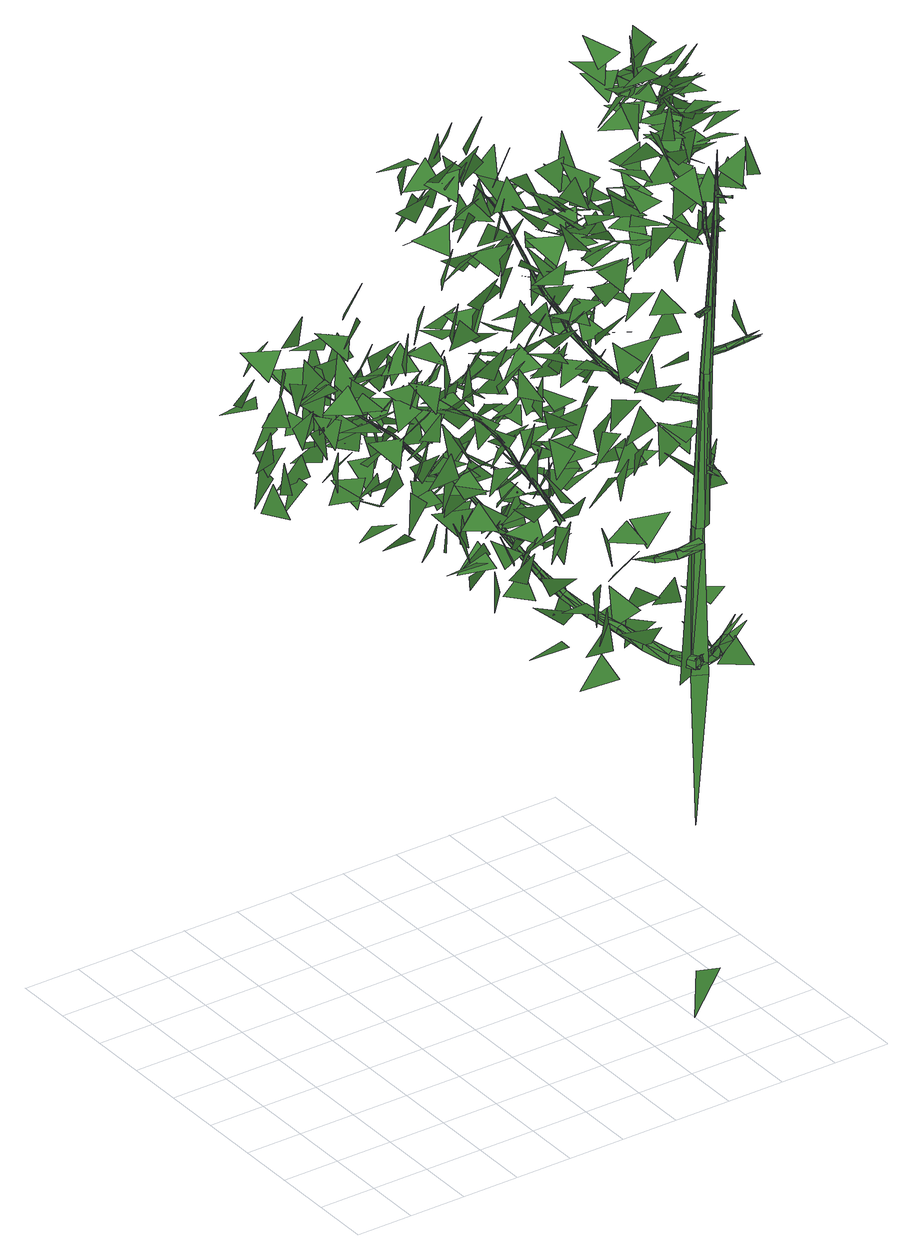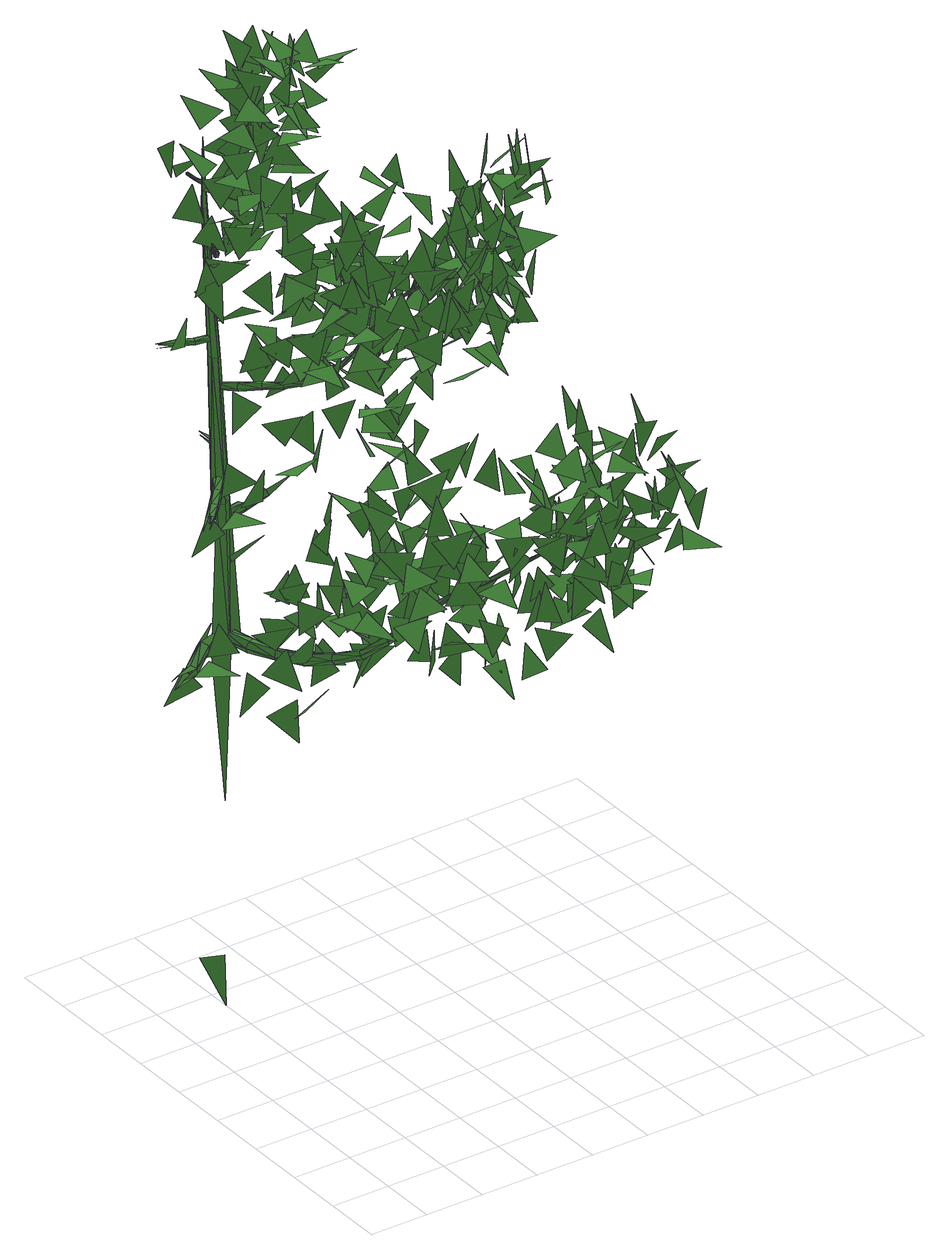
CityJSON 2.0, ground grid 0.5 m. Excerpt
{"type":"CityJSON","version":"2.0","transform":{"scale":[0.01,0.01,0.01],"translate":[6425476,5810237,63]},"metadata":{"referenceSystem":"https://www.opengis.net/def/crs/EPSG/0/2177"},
"CityObjects":{
"tree1":{"type":"SolitaryVegetationObject","attributes":{"crownarea":"217","modell_vol":"LIS","treeheight":"8.7"},"geometry":[{"type":"MultiSurface","lod":"2","boundaries":[[[0,1,2]],[[3,4,5]],[[6,7,8]],[[9,10,11]],[[12,13,14]],[[15,16,17]],[[18,19,20]],[[21,22,23]],[[24,25,26]],[[27,28,29]],[[30,31,32]],[[33,34,35]],[[36,37,38]],[[39,40,41]],[[42,43,44]],[[45,46,47]],[[48,34,33]],[[49,50,51]],[[52,48,33]],[[48,53,34]],[[54,52,33]],[[55,56,57]],[[33,34,53]],[[53,54,33]],[[58,59,60]],[[61,62,63]],[[64,65,66]],[[67,68,69]],[[70,71,72]],[[73,74,75]],[[76,52,54]],[[77,78,79]],[[80,81,82]],[[54,53,76]],[[83,84,85]],[[86,87,88]],[[53,89,76]],[[90,91,92]],[[76,93,94]],[[95,89,96]],[[93,97,94]],[[98,93,76]],[[97,99,96]],[[76,89,98]],[[99,95,96]],[[100,101,102]],[[103,104,105]],[[89,95,98]],[[106,107,108]],[[109,110,111]],[[112,113,114]],[[115,116,117]],[[118,93,98]],[[119,120,121]],[[122,123,124]],[[125,126,127]],[[128,98,95]],[[97,93,129]],[[130,131,132]],[[133,134,135]],[[99,97,136]],[[118,129,93]],[[137,138,139]],[[95,99,140]],[[141,142,143]],[[128,118,98]],[[136,97,129]],[[144,145,146]],[[140,99,136]],[[147,148,149]],[[150,151,152]],[[153,154,155]],[[95,140,128]],[[156,157,158]],[[136,159,140]],[[160,129,118]],[[161,162,163]],[[160,118,128]],[[140,164,128]],[[136,129,159]],[[160,165,129]],[[166,167,168]],[[159,164,140]],[[169,170,171]],[[172,160,128]],[[164,172,128]],[[173,174,175]],[[129,165,159]],[[176,177,178]],[[179,180,181,182]],[[159,183,164]],[[184,165,160]],[[159,165,183]],[[184,160,172]],[[172,164,185,180]],[[184,186,165]],[[187,188,189]],[[183,185,164]],[[190,191,192]],[[165,186,183]],[[193,184,172]],[[194,195,196]],[[193,172,180,185]],[[197,198,199]],[[200,201,202]],[[203,204,205]],[[206,186,184]],[[207,208,209]],[[210,184,193]],[[211,212,213]],[[214,206,184]],[[210,214,184]],[[215,216,217]],[[218,219,220]],[[221,222,223]],[[224,225,226]],[[227,228,229]],[[230,231,232]],[[233,234,235]],[[236,237,238]],[[239,240,241]],[[242,243,244]],[[245,246,247]],[[248,249,250]],[[251,252,253]],[[254,255,256]],[[257,258,259]],[[260,261,262]],[[263,264,265]],[[266,267,268]],[[269,270,271]],[[272,273,274]],[[275,276,277]],[[278,279,280]],[[281,282,283]],[[284,285,286]],[[287,288,289]],[[290,291,292]],[[293,294,295]],[[296,297,298]],[[299,300,301]],[[302,303,304]],[[305,306,307]],[[308,309,310]],[[311,312,313]],[[314,315,316]],[[317,318,319]],[[320,321,322]],[[323,324,325]],[[326,327,328]],[[329,330,331]],[[332,333,334]],[[335,336,337]],[[338,339,340]],[[341,342,343]],[[344,345,346]],[[347,348,349]],[[350,351,352]],[[353,354,355]],[[356,357,358]],[[359,360,361]],[[362,363,364]],[[365,366,367]],[[368,369,370]],[[371,372,373]],[[374,375,376]],[[377,378,379]],[[380,381,382]],[[383,384,385]],[[386,387,388]],[[389,390,391]],[[392,393,394]],[[395,396,397]],[[398,399,400]],[[396,397,401]],[[402,403,404]],[[405,406,407]],[[408,409,410]],[[411,412,413]],[[414,415,416]],[[417,418,419]],[[420,421,422]],[[423,424,425]],[[426,427,428]],[[429,430,431]],[[432,433,434]],[[435,436,437]],[[438,439,440,441]],[[442,443,444]],[[445,396,395]],[[446,447,448]],[[449,450,451]],[[452,453,454]],[[455,456,457]],[[458,459,460]],[[461,462,463]],[[464,465,466]],[[445,467,396]],[[468,469,470]],[[471,472,473]],[[395,396,474]],[[475,476,396]],[[477,478,479]],[[480,440,481,482]],[[483,484,485]],[[486,487,488]],[[489,490,491]],[[492,493,494]],[[495,496,497]],[[445,395,474]],[[396,467,475]],[[396,476,474]],[[498,499,500]],[[501,502,503]],[[504,505,506]],[[507,508,509]],[[510,511,512]],[[513,514,515]],[[516,517,518]],[[519,520,521]],[[522,523,524]],[[525,467,445]],[[474,526,445]],[[527,528,529]],[[530,531,532]],[[533,534,535]],[[526,474,476]],[[536,537,538]],[[475,539,476]],[[540,541,542]],[[543,544,545]],[[546,525,445]],[[526,546,445]],[[475,467,547]],[[548,549,550]],[[547,539,475]],[[539,526,476]],[[551,552,553]],[[554,555,556]],[[557,558,559]],[[560,561,562]],[[563,564,565]],[[467,525,547]],[[566,567,568]],[[569,570,571]],[[572,573,574]],[[575,576,577]],[[578,579,580]],[[581,582,583]],[[584,525,546]],[[585,586,587]],[[588,589,590]],[[591,592,593]],[[594,547,525]],[[595,584,546]],[[546,526,595]],[[596,526,539]],[[547,596,539]],[[584,594,525]],[[597,598,599]],[[600,601,602]],[[596,603,526]],[[594,596,547]],[[604,605,606]],[[607,608,609]],[[595,526,603]],[[610,611,612]],[[613,614,615]],[[616,617,618]],[[619,620,621]],[[622,623,624]],[[625,626,627]],[[628,629,630]],[[631,632,633]],[[634,584,595]],[[635,636,637]],[[638,639,640]],[[641,642,643]],[[644,645,646]],[[647,648,649]],[[650,651,652]],[[653,654,655]],[[656,657,658]],[[659,660,661]],[[662,653,655]],[[634,663,584]],[[595,603,634]],[[664,665,666]],[[667,603,596]],[[668,669,670]],[[671,672,673]],[[594,584,674]],[[667,675,603]],[[676,677,678]],[[596,594,674]],[[584,663,674]],[[679,680,681]],[[634,603,675]],[[682,683,684]],[[667,596,674]],[[685,686,687]],[[688,689,690]],[[691,692,693]],[[694,695,696]],[[697,698,699]],[[700,701,702]],[[703,663,634]],[[704,705,706]],[[707,708,709]],[[710,711,712]],[[713,714,715]],[[716,717,718]],[[719,720,721]],[[722,703,634]],[[723,724,725]],[[726,727,728]],[[729,675,667]],[[730,731,732]],[[733,734,735]],[[736,737,738]],[[739,740,741]],[[742,743,744]],[[745,746,747]],[[748,749,750]],[[674,751,667]],[[752,753,754]],[[755,756,757]],[[634,675,729]],[[758,759,760]],[[674,663,761]],[[762,763,764]],[[765,766,767]],[[768,769,770]],[[771,772,773]],[[722,634,729]],[[751,729,667]],[[761,751,674]],[[774,775,776]],[[663,703,761]],[[777,778,779]],[[780,781,782]],[[783,784,785]],[[783,786,784]],[[787,703,722]],[[783,785,788]],[[789,783,790]],[[791,792,793]],[[790,783,788]],[[786,794,784]],[[786,783,795]],[[794,796,784]],[[783,789,795]],[[797,790,788]],[[798,789,790]],[[799,787,722]],[[795,800,786]],[[786,800,794]],[[794,797,796]],[[797,788,801]],[[802,803,804]],[[785,784,805]],[[796,797,801]],[[722,729,799]],[[806,798,790]],[[806,790,797]],[[807,784,796]],[[808,809,810]],[[794,806,797]],[[788,811,801]],[[788,785,811]],[[761,703,787]],[[800,806,794]],[[784,807,805]],[[812,813,814]],[[815,816,817]],[[818,795,789]],[[785,805,811]],[[819,789,798]],[[820,807,796]],[[821,822,823]],[[824,654,653]],[[825,826,827]],[[811,820,801]],[[828,829,830]],[[796,801,820]],[[831,832,833]],[[834,653,662]],[[819,818,789]],[[835,836,837]],[[838,729,751]],[[795,818,800]],[[839,819,798]],[[840,811,805]],[[841,805,807]],[[842,843,844]],[[839,798,806]],[[799,729,838]],[[845,846,847]],[[761,848,751]],[[841,840,805]],[[849,850,851]],[[800,852,806]],[[811,853,820]],[[761,787,854]],[[854,848,761]],[[807,820,841]],[[855,856,857]],[[840,853,811]],[[818,858,800]],[[848,838,751]],[[859,860,861]],[[852,839,806]],[[787,799,862]],[[863,864,865]],[[858,852,800]],[[838,866,799]],[[820,853,841]],[[867,818,819]],[[866,868,799]],[[869,870,871]],[[872,873,874]],[[875,840,841]],[[854,787,862]],[[876,877,878]],[[799,868,862]],[[879,819,839]],[[880,875,840]],[[879,867,819]],[[881,882,883]],[[884,841,853]],[[840,875,885,853]],[[886,887,888]],[[889,890,891]],[[841,884,880,875]],[[892,893,894]],[[867,895,818]],[[884,885,896]],[[880,884,896]],[[897,898,899]],[[884,853,885]],[[875,880,885]],[[880,896,885]],[[900,901,902]],[[903,904,905]],[[906,907,908]],[[895,909,818]],[[910,824,653]],[[662,911,834]],[[818,909,858]],[[912,879,839]],[[913,854,862]],[[912,839,852]],[[914,915,916]],[[838,848,866]],[[858,909,852]],[[917,862,868]],[[918,919,920]],[[848,854,913]],[[921,895,867]],[[909,912,852]],[[922,923,924]],[[917,925,862]],[[848,926,866]],[[927,867,879]],[[926,848,913]],[[927,921,867]],[[913,862,925]],[[921,928,895]],[[929,930,931]],[[932,933,934]],[[909,895,928]],[[927,879,912]],[[935,936,937]],[[909,938,912]],[[939,940,941]],[[868,866,942]],[[943,944,945]],[[946,947,948]],[[917,868,942]],[[913,949,926]],[[917,950,925]],[[949,913,925]],[[951,952,953]],[[910,653,834]],[[954,866,926]],[[955,927,912]],[[938,909,928]],[[954,942,866]],[[956,957,958]],[[959,960,961]],[[938,955,912]],[[962,963,964]],[[965,928,921]],[[950,966,925]],[[967,968,969]],[[970,971,972]],[[949,954,926]],[[973,974,975]],[[976,977,978]],[[965,979,928]],[[966,980,925]],[[981,938,928]],[[979,981,928]],[[982,983,984]],[[921,927,985]],[[986,987,988]],[[949,925,980]],[[965,921,985]],[[989,979,965]],[[938,981,955]],[[990,927,955]],[[990,985,927]],[[991,992,993]],[[950,917,994]],[[995,996,997]],[[917,942,994]],[[998,999,1000]],[[989,1001,979]],[[981,990,955]],[[949,1002,954]],[[1003,1004,1005]],[[1006,1007,1008]],[[1009,1010,1011]],[[1012,942,954]],[[1013,1014,1015]],[[1016,980,966]],[[966,950,994]],[[1012,994,942]],[[965,985,1017]],[[1018,1019,1020]],[[1021,1022,1023]],[[989,965,1017]],[[949,980,1002]],[[1016,1024,980]],[[1025,1026,1027]],[[981,979,1028]],[[1029,1030,1031]],[[1032,1017,985]],[[1033,1034,1035]],[[1036,1037,1038]],[[1002,1012,954]],[[979,1001,1028]],[[981,1028,990]],[[1032,985,990]],[[1039,1040,1041]],[[1042,1001,989]],[[1043,1044,1045]],[[1002,980,1024]],[[1046,1047,1048]],[[1049,1050,1051]],[[1028,1032,990]],[[1052,1053,1054]],[[1042,1055,1001]],[[1056,1057,824]],[[1058,1024,1016]],[[1016,966,1059]],[[966,994,1059]],[[1060,1061,1062]],[[1063,1064,834]],[[1065,1066,1067]],[[989,1017,1068]],[[1069,1070,1071]],[[1058,1072,1024]],[[1002,1024,1073]],[[1074,1075,1076]],[[1077,1078,1079]],[[1080,1081,1082]],[[1083,1084,1085]],[[1002,1073,1012]],[[1042,989,1068]],[[1086,1059,994]],[[1028,1001,1087]],[[1028,1087,1032]],[[1088,1089,1090]],[[1086,994,1012]],[[1091,1092,1093]],[[1001,1055,1087]],[[1094,1095,1096]],[[1017,1032,1097]],[[1098,1099,1100]],[[1101,1055,1042]],[[1102,1103,1104]],[[1073,1086,1012]],[[1105,1106,1107]],[[1087,1097,1032]],[[1107,1106,1072]],[[1107,1072,1058]],[[1108,1109,1110]],[[1111,1112,1113]],[[1068,1017,1097]],[[1114,1115,1116]],[[1105,1117,1106]],[[1118,1119,1120]],[[1117,1105,1121]],[[1122,1123,1124]],[[1125,1126,1127]],[[1016,1059,1128]],[[1129,1130,1131]],[[1058,1016,1128]],[[1073,1024,1132]],[[1024,1072,1132]],[[1133,1117,1121]],[[1132,1072,1106]],[[1101,1134,1055]],[[1135,1056,824]],[[1042,1068,1101]],[[1136,1137,1138]],[[1139,1106,1117]],[[1140,1121,1105]],[[824,910,1135]],[[1087,1055,1134]],[[1141,1142,1143]],[[1064,1144,834]],[[1107,1058,1145]],[[1146,1147,1148]],[[1128,1059,1086]],[[910,834,1149]],[[1073,1132,1086]],[[1105,1107,1150]],[[1133,1151,1117]],[[1152,1153,1154]],[[1150,1140,1105]],[[1058,1128,1145]],[[1087,1155,1097]],[[1107,1145,1150]],[[1156,1157,1158]],[[1151,1159,1117]],[[1132,1106,1139]],[[1160,1161,1162]],[[1101,1068,1163]],[[1164,1128,1086]],[[1132,1164,1086]],[[1165,1155,1087]],[[1139,1117,1159]],[[1087,1134,1165]],[[1068,1097,1155]],[[1166,1167,1168]],[[1169,1145,1128]],[[1163,1068,1155]],[[1170,1150,1145]],[[1101,1171,1134]],[[1132,1139,1164]],[[1172,1173,1174]],[[1175,1176,1177]],[[1178,1179,1180]],[[1169,1128,1164]],[[1139,1159,1169]],[[1064,1063,1056]],[[1181,1182,1183]],[[1184,1185,1186]],[[1139,1169,1164]],[[1150,1170,1140]],[[1187,1188,1189]],[[1170,1145,1169]],[[910,1149,1135]],[[1190,1191,1192]],[[834,1144,1149]],[[1193,1194,1195]],[[1160,1196,1197]],[[1159,1170,1169]],[[1170,1159,1151]],[[1198,1199,1200]],[[1171,1201,1134]],[[1202,1203,1204]],[[1170,1205,1140]],[[1206,1207,1208]],[[1209,1182,1210]],[[1211,1212,1213]],[[1205,1170,1151]],[[1214,1215,1216]],[[1217,1209,1210]],[[1218,1163,1155]],[[1219,1155,1165]],[[1220,1181,1183]],[[1221,1222,1217]],[[1223,1224,1225]],[[1101,1163,1218]],[[1183,1226,1222]],[[1227,1228,1229]],[[1165,1134,1219]],[[1230,1162,1231]],[[1232,1233,1234]],[[1160,1162,1235]],[[1171,1101,1218]],[[1210,1182,1181]],[[1236,1237,1238]],[[1134,1201,1219]],[[1239,1218,1155]],[[1240,1231,1241]],[[1217,1210,1221]],[[1242,1243,1244]],[[1220,1183,1222]],[[1245,1246,1247]],[[1240,1230,1231]],[[1248,1249,1250]],[[1251,1252,1253]],[[1239,1155,1219]],[[1254,1235,1162]],[[1255,1256,1257]],[[1257,1258,1255]],[[1259,1260,1261]],[[1262,1263,1264]],[[1265,1266,1267]],[[1160,1235,1268]],[[1269,1270,1271]],[[1196,1160,1268]],[[1272,1273,1258]],[[1218,1274,1171]],[[1230,1254,1162]],[[1201,1171,1275]],[[1276,1219,1201]],[[1277,1240,1241]],[[1278,1279,1280]],[[1281,1282,1283]],[[1284,1285,1286]],[[1274,1275,1171]],[[1287,1288,1289]],[[1290,1276,1201]],[[1291,1292,1293]],[[1294,1295,1296]],[[1297,1298,1299]],[[1300,1301,1302]],[[1290,1201,1275]],[[1277,1241,1303]],[[1304,1221,1210]],[[1239,1305,1218]],[[1222,1306,1220]],[[1307,1308,1302]],[[1309,1310,1300]],[[1305,1274,1218]],[[1311,1268,1235]],[[1312,1313,1314]],[[1239,1219,1276]],[[1315,1316,1317]],[[1318,1319,1320]],[[1321,1322,1323]],[[1324,1325,1326]],[[1327,1328,1308]],[[1181,1220,1329]],[[1210,1181,1330]],[[1254,1311,1235]],[[1310,1309,1328]],[[1268,1311,1303]],[[1330,1304,1210]],[[1258,1273,1255]],[[1331,1277,1303]],[[1301,1332,1302]],[[1306,1333,1220]],[[1334,1335,1336]],[[1222,1221,1304]],[[1337,1338,1339]],[[1332,1307,1302]],[[1305,1239,1276]],[[1340,1341,1342]],[[1343,1344,1345]],[[1310,1301,1300]],[[1346,1347,1256]],[[1348,1230,1240]],[[1349,1350,1351]],[[1311,1331,1303]],[[1352,1353,1354]],[[1355,1356,1357]],[[1358,1359,1360]],[[1361,1240,1277]],[[1181,1329,1330]],[[1362,1363,1364]],[[1220,1333,1329]],[[1365,1366,1367]],[[1307,1327,1308]],[[1368,1369,1370]],[[1371,1372,1373]],[[1374,1375,1376]],[[1306,1222,1304]],[[1377,1254,1230]],[[1378,1379,1380]],[[1327,1310,1328]],[[1361,1348,1240]],[[1381,1382,1383]],[[1384,1385,1386]],[[1387,1388,1389]],[[1390,1391,1392]],[[1348,1377,1230]],[[1393,1277,1331]],[[1394,1395,1396]],[[1393,1361,1277]],[[1397,1398,1399]],[[1400,1396,1401,1402]],[[1403,1404,1405]],[[1406,1407,1395]],[[1408,1409,1401]],[[1410,1311,1254]],[[1411,1412,1413]],[[1311,1410,1402,1331]],[[1407,1406,1408]],[[1377,1410,1254]],[[1414,1400,1402,1401]],[[1415,1416,1417]],[[1418,1393,1331]],[[1410,1418,1331,1402]],[[1400,1394,1396]],[[1419,1420,1421]],[[1394,1406,1395]],[[1409,1414,1401]],[[1422,1423,1424]],[[1425,1426,1427]],[[1428,1429,1423]],[[1430,1431,1424]],[[1406,1409,1408]],[[1361,1432,1348]],[[1433,1434,1435]],[[1436,1255,1273]],[[1422,1428,1423]],[[1437,1422,1424]],[[1438,1439,1440]],[[1441,1438,1440]],[[1442,1443,1444]],[[1429,1428,1445]],[[1431,1430,1445]],[[1431,1437,1424]],[[1361,1393,1432]],[[1446,1447,1448]],[[1439,1449,1440]],[[1450,1441,1440]],[[1451,1452,1453]],[[1454,1455,1440]],[[1377,1348,1432]],[[1456,1449,1439]],[[1454,1440,1449]],[[1450,1457,1441]],[[1458,1456,1439]],[[1393,1418,1432]],[[1457,1459,1441]],[[1440,1455,1450]],[[1460,1454,1449]],[[1461,1462,1463]],[[1464,1465,1466]],[[1449,1456,1460]],[[1467,1459,1458,1410,1377,1432]],[[1432,1418,1410,1458,1459,1467]],[[1256,1468,1346]],[[1458,1459,1456]],[[1469,1431,1445]],[[1428,1469,1445]],[[1459,1457,1456]],[[1450,1455,1470]],[[1457,1450,1470]],[[1460,1456,1471]],[[1471,1456,1457]],[[1472,1473,1474]],[[1470,1471,1457]],[[1310,1475,1301]],[[1476,1477,1478]],[[1479,1480,1481]],[[1482,1483,1484]],[[1485,1486,1487]],[[1488,1489,1490]],[[1491,1492,1493]],[[1494,1495,1496]],[[1497,1498,1499]],[[1500,1501,1502]],[[1431,1503,1437]],[[1332,1301,1504]],[[1256,1255,1505]],[[1506,1507,1508]],[[1307,1332,1509]],[[1510,1511,1512]],[[1475,1504,1301]],[[1422,1437,1513]],[[1514,1515,1516]],[[1273,1272,1436]],[[1503,1513,1437]],[[1428,1517,1469]],[[1518,1519,1520]],[[1428,1422,1517]],[[1422,1513,1521]],[[1522,1523,1524]],[[1327,1307,1525]],[[1272,1346,1468]],[[1431,1469,1526]],[[1310,1327,1527]],[[1517,1526,1469]],[[1422,1521,1517]],[[1406,1528,1409]],[[1431,1526,1503]],[[1529,1530,1531]],[[1332,1504,1509]],[[1532,1533,1534]],[[1400,1414,1535]],[[1394,1400,1536]],[[1537,1538,1539]],[[1540,1541,1542]],[[1543,1544,1545]],[[1546,1547,1548]],[[1406,1394,1536]],[[1549,1550,1551]],[[1414,1409,1552]],[[1307,1509,1525]],[[1505,1255,1436]],[[1310,1527,1475]],[[1256,1505,1553]],[[1528,1554,1409]],[[1527,1327,1525]],[[1521,1513,1555]],[[1556,1557,1558]],[[1517,1521,1559]],[[1436,1272,1560]],[[1561,1562,1563]],[[1256,1553,1468]],[[1400,1535,1536]],[[1564,1565,1566]],[[1513,1503,1567]],[[1414,1552,1535]],[[1560,1272,1468]],[[1526,1517,1568]],[[1521,1555,1559]],[[1503,1526,1569]],[[1555,1513,1567]],[[1406,1536,1528]],[[1552,1409,1554]],[[1517,1559,1568]],[[1570,1571,1572]],[[1573,1574,1575]],[[1567,1503,1569]],[[1569,1526,1568]],[[1576,1577,1578]],[[1579,1580,1581]],[[1582,1583,1584]],[[1585,1586,1587]],[[1588,1525,1509]],[[1559,1555,1589]],[[1568,1590,1569]],[[1555,1567,1591]],[[1535,1592,1536]],[[1593,1594,1595]],[[1596,1467,1597]],[[1568,1559,1590]],[[1559,1589,1598]],[[1567,1569,1599]],[[1590,1599,1569]],[[1600,1601,1602]],[[1589,1555,1591]],[[1603,1604,1605]],[[1559,1598,1590]],[[1509,1504,1606]],[[1607,1608,1609]],[[1591,1567,1599]],[[1610,1588,1509]],[[1611,1612,1613]],[[1614,1615,1616]],[[1535,1552,1592]],[[1504,1475,1617]],[[1618,1619,1620]],[[1552,1554,1621]],[[1528,1536,1622]],[[1527,1525,1588]],[[1475,1527,1623]],[[1554,1528,1622]],[[1598,1589,1624]],[[1625,1626,1627]],[[1553,1628,1468]],[[1468,1629,1560]],[[1589,1591,1630]],[[1590,1598,1631]],[[1632,1633,1634]],[[1509,1606,1610]],[[1598,1624,1631]],[[1624,1589,1630]],[[1599,1590,1635]],[[1606,1504,1617]],[[1591,1599,1636]],[[1635,1590,1631]],[[1637,1638,1639]],[[1591,1636,1630]],[[1640,1641,1642]],[[1643,1644,1645]],[[1646,1647,1648]],[[1649,1650,1651]],[[1475,1623,1617]],[[1636,1599,1635]],[[1652,1653,1654]],[[1623,1527,1588]],[[1655,1656,1657]],[[1505,1436,1658]],[[1659,1660,1661]],[[1662,1663,1664]],[[1665,1666,1667]],[[1668,1669,1670]],[[1436,1560,1671]],[[1553,1505,1628]],[[1672,1673,1674]],[[1631,1624,1675]],[[1624,1630,1676]],[[1677,1678,1679]],[[1630,1636,1676]],[[1680,1681,1682]],[[1635,1631,1683]],[[1684,1685,1686]],[[1687,1688,1689]],[[1690,1691,1692]],[[1631,1675,1693]],[[1636,1635,1683]],[[1675,1624,1676]],[[1683,1631,1693]],[[1636,1683,1676]],[[1694,1695,1696]],[[1697,1698,1699]],[[1700,1701,1702]],[[1703,1704,1705]],[[1706,1707,1708]],[[1623,1709,1617]],[[1693,1675,1710]],[[1711,1712,1713]],[[1714,1715,1716]],[[1675,1676,1717]],[[1718,1719,1720]],[[1610,1606,1721]],[[1676,1683,1722]],[[1683,1693,1723]],[[1724,1725,1726]],[[1710,1675,1717]],[[1693,1710,1727]],[[1676,1722,1717]],[[1728,1729,1730]],[[1723,1693,1727]],[[1731,1732,1733]],[[1734,1735,1736]],[[1737,1738,1739,1740]],[[1741,1742,1743]],[[1744,1745,1746]],[[1739,1747,1748,1749]],[[1750,1751,1752]],[[1753,1754,1755]],[[1756,1757,1758]],[[1759,1760,1761]],[[1762,1763,1764,1765]],[[1766,1767,1768]],[[1769,1770,1771]],[[1772,1773,1764,1774]],[[1775,1776,1777]],[[1778,1779,1780]],[[1781,1782,1783]]]}]}
},
"vertices":[
[100,71,630],[73,57,617],[81,66,648],[67,63,709],[80,90,723],[98,75,712],[111,71,669],[97,74,647],[79,64,673],[102,77,663],[81,61,661],[95,63,691],[80,58,742],[88,77,716],[100,84,738],[78,76,691],[109,85,698],[99,66,715],[96,82,707],[72,90,730],[105,85,731],[97,55,719],[84,73,743],[114,73,728],[103,101,767],[90,86,741],[103,109,735],[130,71,642],[97,65,645],[122,70,667],[96,113,741],[90,116,715],[110,139,727],[129,67,704],[129,66,704],[112,72,719],[116,71,757],[110,61,726],[128,80,727],[120,111,722],[87,114,728],[114,128,741],[116,52,692],[131,56,663],[129,78,676],[121,65,643],[118,76,612],[130,89,640],[147,63,690],[110,83,730],[128,107,716],[136,100,741],[146,64,690],[147,64,690],[147,65,690],[114,66,711],[138,83,697],[146,69,718],[130,87,735],[110,113,740],[136,119,739],[125,111,779],[116,112,747],[133,131,755],[143,59,696],[119,80,704],[149,84,690],[153,98,648],[131,84,646],[134,100,675],[146,74,700],[129,65,718],[151,88,729],[167,69,679],[144,65,666],[141,68,699],[161,65,672],[129,63,627],[141,92,621],[160,73,619],[130,102,716],[122,123,693],[148,122,713],[140,81,724],[163,90,733],[149,69,753],[153,128,664],[134,103,657],[136,133,643],[162,65,673],[134,74,591],[161,89,601],[166,69,583],[173,66,653],[161,64,672],[175,67,654],[162,64,673],[173,65,653],[174,67,653],[175,65,654],[112,296,551],[88,285,555],[105,290,583],[117,281,505],[89,280,521],[108,291,535],[167,78,643],[141,93,627],[174,98,627],[125,299,558],[108,298,538],[93,295,567],[103,258,543],[111,286,527],[115,286,554],[167,57,663],[160,87,672],[186,74,658],[186,71,633],[179,62,640],[160,73,614],[177,91,624],[147,108,746],[159,122,728],[169,128,758],[166,105,665],[189,98,676],[163,84,691],[187,70,634],[185,69,633],[161,61,713],[174,83,704],[189,67,729],[168,111,671],[138,125,674],[169,136,675],[185,67,633],[173,153,644],[154,142,630],[144,159,658],[186,67,634],[122,288,583],[92,283,596],[120,298,607],[109,287,586],[99,305,559],[118,311,586],[141,128,612],[168,147,610],[173,122,615],[141,138,672],[173,140,663],[169,129,687],[127,318,520],[98,302,511],[110,312,540],[171,92,720],[155,103,702],[181,122,710],[198,65,614],[198,70,614],[123,268,631],[121,278,600],[128,297,616],[200,66,616],[198,68,614],[179,60,644],[201,76,644],[195,62,673],[138,280,596],[117,264,576],[129,295,576],[200,68,616],[154,122,593],[184,137,600],[186,115,586],[179,62,703],[198,88,709],[203,60,691],[214,85,632],[201,67,614],[199,65,611],[188,65,634],[209,63,595],[211,67,595],[211,64,596],[209,65,595],[189,58,758],[192,72,736],[216,77,758],[173,141,551],[179,126,521],[190,149,523],[212,65,596],[188,80,538],[205,104,523],[196,110,547],[138,288,526],[124,299,499],[142,314,522],[179,90,593],[194,112,573],[209,105,594],[152,304,520],[119,301,521],[142,301,545],[218,61,574],[107,343,581],[128,362,562],[136,357,587],[223,61,576],[181,157,697],[206,152,704],[184,148,728],[221,63,576],[229,58,591],[209,46,605],[214,77,614],[207,68,620],[192,97,622],[222,88,611],[180,121,692],[202,127,678],[209,120,709],[153,345,614],[136,337,595],[122,356,617],[137,257,523],[160,280,523],[169,257,517],[154,270,614],[130,287,600],[162,293,606],[223,84,648],[236,64,657],[210,71,675],[167,307,601],[141,300,595],[147,305,627],[210,110,634],[191,115,608],[210,133,610],[140,270,597],[169,277,610],[170,258,593],[150,283,576],[155,285,544],[155,308,556],[197,97,665],[195,119,650],[224,116,667],[211,63,602],[222,81,587],[225,86,620],[241,73,627],[213,58,618],[220,78,643],[151,255,575],[154,284,560],[176,269,559],[222,90,692],[212,76,664],[220,101,661],[151,269,562],[148,295,581],[173,292,570],[166,286,546],[152,267,524],[167,296,522],[236,96,570],[228,110,549],[205,105,571],[136,353,563],[118,378,551],[150,375,558],[187,280,519],[171,267,502],[155,280,528],[146,353,620],[127,358,593],[146,375,595],[179,299,557],[157,305,545],[154,302,577],[134,317,636],[160,332,622],[162,329,649],[196,153,666],[229,156,669],[206,141,687],[164,304,569],[139,303,591],[172,311,593],[222,75,556],[209,96,533],[238,95,549],[147,284,570],[165,311,568],[178,292,580],[171,238,540],[166,260,516],[188,265,530],[148,341,569],[166,356,581],[149,336,602],[165,232,602],[174,259,585],[194,246,595],[180,247,579],[154,266,578],[186,272,573],[166,264,623],[187,278,628],[179,259,653],[188,177,695],[189,209,687],[212,186,691],[167,269,600],[167,290,575],[173,301,597],[148,310,547],[176,328,549],[162,328,571],[205,111,504],[230,122,486],[236,121,512],[163,253,482],[189,273,478],[196,250,489],[210,143,522],[209,122,507],[237,138,504],[260,84,657],[247,80,633],[227,77,660],[244,105,703],[256,92,722],[224,92,725],[209,260,557],[195,244,542],[176,260,564],[153,361,588],[162,328,569],[176,332,598],[243,84,551],[228,86,523],[247,107,540],[235,82,775],[227,111,763],[252,101,781],[242,84,700],[220,108,705],[251,108,694],[221,184,684],[235,191,705],[211,169,712],[190,260,462],[216,254,466],[195,238,486],[231,87,660],[236,119,664],[256,93,658],[205,293,526],[189,275,504],[179,292,531],[166,286,557],[182,314,564],[197,297,551],[224,109,591],[233,124,571],[249,129,600],[173,316,622],[160,343,612],[191,335,620],[182,301,627],[204,311,639],[186,290,659],[208,171,722],[226,181,706],[237,172,735],[179,265,539],[188,287,528],[211,273,548],[206,215,578],[196,235,554],[219,242,564],[197,303,528],[167,305,542],[198,300,554],[159,371,578],[173,344,558],[190,329,570],[241,197,697],[228,190,675],[208,204,697],[191,325,564],[192,325,564],[173,339,576],[187,238,779],[211,246,758],[220,241,782],[184,331,570],[178,277,609],[190,305,596],[209,286,602],[193,223,526],[210,251,523],[225,230,527],[186,302,614],[170,324,634],[201,321,622],[261,73,461],[276,89,486],[257,72,494],[190,270,566],[202,283,538],[204,299,559],[179,372,536],[160,349,532],[192,344,530],[236,170,565],[213,187,580],[236,195,557],[161,343,510],[192,345,499],[192,341,525],[222,216,739],[197,231,754],[230,228,760],[205,197,732],[232,216,729],[235,197,747],[228,220,741],[210,209,716],[224,230,710],[186,360,512],[166,333,526],[198,326,528],[178,290,575],[205,309,575],[209,287,570],[210,284,570],[211,211,679],[215,240,665],[233,223,686],[207,311,550],[198,231,509],[220,253,521],[230,237,503],[224,208,755],[246,216,766],[227,197,786],[172,340,584],[195,346,572],[192,358,603],[178,349,545],[203,370,545],[183,358,569],[213,229,755],[205,254,736],[235,242,746],[206,294,514],[223,307,531],[196,294,546],[232,166,549],[258,172,551],[248,151,573],[207,310,550],[201,280,488],[189,311,486],[217,298,474],[226,229,495],[249,224,509],[220,216,525],[208,311,549],[208,311,551],[208,311,550],[264,70,551],[268,62,519],[280,84,526],[207,286,569],[229,288,584],[207,266,594],[210,320,574],[184,318,577],[199,334,602],[197,317,556],[221,314,567],[196,311,589],[240,190,468],[212,205,459],[245,212,456],[202,251,597],[210,273,584],[230,265,609],[196,273,493],[227,286,496],[216,280,519],[220,255,804],[194,274,796],[227,279,794],[211,251,489],[231,268,488],[222,263,519],[281,69,631],[260,73,606],[281,93,621],[297,82,778],[287,74,754],[264,77,779],[186,358,533],[211,363,541],[192,346,564],[199,277,573],[215,295,551],[228,273,557],[205,353,562],[216,349,585],[183,348,586],[250,185,727],[264,190,748],[238,171,753],[254,166,670],[228,172,649],[257,188,656],[223,292,538],[223,294,538],[223,203,485],[243,220,466],[243,229,491],[224,284,760],[235,292,783],[211,270,788],[238,248,780],[205,254,784],[231,262,802],[198,353,475],[219,343,500],[195,331,501],[224,293,538],[175,353,557],[205,353,542],[206,353,569],[230,251,575],[251,248,591],[224,235,602],[222,293,538],[224,292,539],[254,230,493],[243,235,469],[222,240,494],[192,316,647],[203,333,630],[219,330,659],[213,233,801],[235,250,784],[245,240,805],[277,164,704],[272,147,685],[249,147,709],[236,161,651],[261,178,665],[269,158,651],[252,119,513],[266,124,491],[280,135,519],[205,351,519],[226,333,537],[200,330,543],[211,291,551],[200,315,570],[230,304,564],[198,352,534],[226,339,545],[205,330,557],[221,219,766],[248,237,762],[251,218,780],[246,209,535],[219,226,526],[252,233,529],[271,124,414],[247,143,401],[280,147,405],[234,274,523],[253,194,721],[231,203,745],[264,196,745],[260,120,729],[264,150,719],[282,134,710],[225,242,463],[224,256,442],[246,267,463],[236,275,524],[233,276,522],[236,277,523],[268,85,716],[279,100,697],[300,90,721],[216,280,732],[245,289,745],[230,278,762],[235,277,521],[219,265,751],[240,289,743],[237,269,769],[217,251,772],[239,264,753],[247,264,778],[256,196,699],[274,206,716],[251,187,731],[242,234,772],[221,255,787],[254,249,790],[230,248,809],[252,262,814],[243,243,839],[252,232,554],[234,233,526],[244,256,533],[262,124,700],[289,142,693],[282,120,716],[229,218,769],[257,235,767],[260,210,760],[226,233,725],[251,239,704],[258,226,726],[199,325,559],[211,347,550],[230,331,570],[246,259,506],[273,76,532],[302,91,534],[304,67,524],[230,223,755],[260,235,748],[250,243,772],[249,172,673],[280,185,678],[265,182,701],[270,160,617],[249,170,641],[274,185,624],[264,163,518],[245,178,507],[274,193,509],[243,230,790],[267,235,799],[248,220,821],[311,68,509],[311,65,506],[289,64,517],[241,289,614],[217,287,589],[230,310,590],[280,61,737],[302,84,743],[308,62,753],[312,65,513],[246,258,508],[254,165,750],[267,187,729],[279,164,728],[249,261,507],[258,134,668],[279,149,646],[287,150,671],[255,220,475],[274,207,488],[249,216,507],[249,259,509],[248,261,506],[236,246,785],[226,274,771],[256,262,779],[276,177,428],[246,178,442],[274,191,450],[256,163,578],[268,186,580],[286,162,593],[293,61,801],[287,92,792],[314,74,793],[244,212,723],[251,242,715],[268,220,732],[236,272,725],[262,271,744],[242,258,754],[299,84,594],[288,79,563],[301,103,567],[250,259,469],[236,243,453],[253,265,436],[248,192,493],[266,216,479],[275,193,475],[261,241,495],[207,362,569],[233,362,572],[216,359,601],[268,208,779],[251,197,753],[268,216,747],[259,241,412],[276,238,431],[246,224,437],[256,248,460],[271,257,481],[239,250,488],[210,317,477],[240,327,469],[240,311,490],[235,242,783],[247,252,762],[265,254,790],[260,242,494],[272,137,608],[268,168,598],[293,162,604],[248,248,770],[268,261,779],[245,258,801],[261,243,493],[232,261,504],[242,291,497],[259,263,502],[308,109,380],[277,118,375],[296,116,403],[283,176,473],[300,163,488],[268,155,494],[306,62,853],[284,86,861],[315,86,849],[274,171,489],[261,177,460],[280,193,467],[260,209,444],[255,202,412],[273,221,415],[268,153,734],[271,182,747],[289,166,726],[264,243,494],[285,150,790],[261,162,810],[286,176,792],[209,333,531],[229,338,513],[236,347,544],[254,300,539],[256,283,558],[228,300,560],[263,242,496],[243,235,434],[276,238,440],[262,227,460],[226,286,532],[250,292,523],[248,297,555],[240,231,437],[267,242,453],[271,222,437],[294,128,762],[277,145,784],[290,152,754],[289,109,416],[309,126,422],[296,109,448],[269,161,678],[288,179,678],[285,164,707],[255,248,503],[277,236,511],[255,236,534],[278,183,717],[276,192,733],[275,193,732],[279,182,718],[270,223,478],[276,194,732],[282,174,703],[279,184,717],[275,121,666],[299,141,656],[306,116,655],[280,183,719],[283,173,704],[277,193,733],[280,184,718],[283,175,703],[269,225,476],[285,173,704],[277,194,732],[315,53,873],[301,58,903],[322,77,883],[274,206,744],[285,175,703],[275,205,745],[279,131,733],[300,141,721],[306,112,734],[275,207,743],[267,159,568],[279,189,564],[296,170,557],[239,275,778],[262,286,777],[254,278,808],[291,165,690],[289,166,690],[276,206,744],[230,332,501],[255,334,512],[235,317,531],[333,66,501],[280,138,697],[298,155,705],[303,124,716],[233,309,496],[260,327,502],[237,313,522],[304,175,750],[287,164,733],[272,185,753],[334,67,510],[270,153,740],[294,165,722],[301,144,735],[272,227,475],[290,167,689],[274,219,755],[274,219,756],[283,173,477],[258,193,487],[291,196,488],[294,105,792],[289,133,774],[312,121,769],[274,227,477],[279,147,635],[294,166,646],[303,135,655],[293,167,690],[275,219,756],[274,224,479],[299,156,420],[300,173,400],[275,179,421],[293,166,690],[274,209,454],[301,208,472],[270,196,476],[280,208,459],[292,180,425],[308,167,442],[276,170,452],[281,213,456],[294,159,673],[279,210,456],[261,206,488],[261,223,467],[287,228,488],[329,90,611],[296,83,608],[315,91,633],[273,227,760],[290,162,685],[312,149,689],[290,144,713],[296,161,673],[272,235,764],[296,132,692],[274,156,697],[307,154,692],[272,234,765],[272,235,765],[268,244,718],[287,222,732],[267,228,747],[290,219,524],[280,196,530],[269,220,549],[266,220,761],[289,208,763],[276,216,792],[296,158,675],[267,248,772],[222,331,573],[239,335,552],[255,329,581],[306,127,430],[276,141,435],[307,153,427],[303,74,820],[308,104,830],[328,81,819],[292,134,790],[281,156,769],[307,158,773],[298,159,675],[333,70,506],[312,61,513],[298,160,674],[283,210,460],[290,138,778],[283,169,784],[307,154,766],[289,195,438],[324,134,913],[308,124,894],[291,138,919],[303,151,660],[296,94,921],[304,123,908],[325,108,912],[290,192,442],[284,212,458],[305,153,659],[304,150,662],[274,186,592],[278,210,614],[298,197,591],[250,256,537],[270,264,522],[279,254,552],[304,63,733],[330,84,737],[337,61,725],[306,151,662],[264,218,786],[281,237,779],[286,226,810],[292,197,437],[306,96,701],[299,125,688],[325,117,684],[298,200,743],[292,183,762],[279,213,766],[293,194,443],[293,188,431],[303,122,912],[287,147,927],[318,142,918],[294,197,440],[306,153,660],[280,186,515],[302,200,519],[294,180,545],[277,179,715],[302,184,707],[298,186,740],[291,170,529],[277,196,515],[302,191,507],[310,140,649],[300,178,422],[224,369,539],[255,380,536],[240,362,559],[256,246,810],[269,261,792],[283,260,822],[262,261,735],[288,254,734],[274,248,764],[247,285,746],[269,306,734],[268,288,761],[311,138,651],[301,176,426],[313,140,652],[285,238,753],[293,225,774],[270,248,780],[312,141,647],[308,90,919],[311,113,895],[329,115,914],[318,127,639],[314,141,649],[289,151,753],[305,178,760],[315,149,752],[304,180,420],[335,122,884],[318,99,868],[312,115,897],[333,95,640],[309,90,648],[330,97,672],[318,126,641],[306,178,427],[269,224,562],[268,243,545],[297,242,563],[232,341,582],[242,349,559],[265,346,583],[298,140,388],[324,141,384],[316,135,415],[307,180,424],[273,219,472],[299,223,467],[291,223,499],[311,157,411],[319,128,637],[326,108,872],[296,121,874],[326,132,880],[272,217,501],[284,246,512],[298,221,495],[312,155,416],[280,190,702],[306,188,680],[310,175,703],[321,128,642],[293,173,759],[312,169,741],[314,150,769],[322,129,640],[280,196,737],[298,223,732],[305,191,729],[320,119,899],[298,124,875],[326,139,885],[340,96,626],[348,83,646],[316,91,647],[327,113,633],[255,280,466],[269,309,460],[280,281,475],[261,263,501],[268,293,489],[287,267,491],[270,223,727],[287,234,709],[300,228,740],[344,84,830],[312,82,837],[337,90,855],[328,113,635],[357,65,502],[334,62,504],[323,135,404],[315,159,409],[308,110,420],[335,108,401],[337,94,424],[335,62,509],[357,65,508],[289,201,679],[317,218,684],[293,208,704],[330,115,631],[268,255,743],[296,273,738],[281,261,766],[323,134,409],[316,157,417],[284,292,524],[288,276,545],[261,296,548],[330,86,928],[312,109,913],[337,117,919],[287,169,415],[314,182,400],[312,190,425],[299,146,670],[311,173,682],[325,147,667],[318,159,413],[331,115,636],[312,191,534],[325,189,557],[291,191,559],[293,174,545],[316,187,551],[318,155,557],[333,90,900],[307,109,909],[340,115,905],[331,115,633],[343,85,867],[323,74,879],[342,90,899],[338,98,628],[319,166,772],[308,169,804],[306,188,777],[337,85,396],[331,110,404],[330,110,398],[294,177,678],[301,202,658],[319,176,667],[344,69,785],[331,64,754],[344,87,756],[306,135,919],[312,165,933],[331,141,923],[338,86,403],[318,122,637],[343,128,645],[319,134,668],[346,61,399],[268,251,782],[288,245,766],[297,263,791],[264,267,779],[274,273,756],[294,280,782],[327,137,401],[255,298,488],[275,306,474],[283,300,506],[328,135,410],[347,62,406],[338,98,632],[356,71,501],[317,96,913],[324,122,894],[344,114,909],[336,112,406],[352,64,396],[350,81,887],[327,71,910],[340,100,902],[356,71,510],[335,112,396],[321,140,584],[344,132,608],[318,134,617],[356,74,505],[344,87,393],[353,65,407],[259,299,463],[268,324,444],[284,307,469],[342,103,630],[328,71,924],[332,95,901],[355,85,912],[344,89,404],[349,72,387],[335,66,387],[351,74,522],[340,101,627],[331,137,406],[341,101,633],[352,92,838],[363,78,857],[331,82,861],[338,113,400],[347,89,399],[351,88,627],[310,216,747],[326,195,766],[298,212,770],[311,134,724],[331,149,716],[339,128,741],[299,162,634],[322,175,615],[331,165,638],[358,73,713],[348,65,718],[350,64,720],[322,129,829],[352,116,835],[335,112,854],[306,155,672],[317,162,649],[331,176,675],[351,58,817],[332,76,836],[358,79,840],[318,110,785],[334,131,780],[350,103,779],[362,66,387],[349,65,256],[255,349,478],[286,360,485],[267,337,499],[351,88,631],[306,215,475],[282,237,474],[313,235,461],[356,65,401],[317,178,741],[293,195,758],[327,195,758],[349,63,716],[358,71,710],[292,250,448],[319,259,463],[292,245,474],[350,66,123],[368,59,123],[350,68,80],[350,61,716],[354,90,625],[355,90,632],[359,71,715],[360,69,711],[360,70,714],[349,65,884],[347,71,851],[354,91,866],[351,62,719],[352,83,867],[323,98,869],[354,108,864],[363,79,654],[351,67,522],[324,141,405],[350,141,412],[328,152,436],[357,77,522],[332,130,943],[329,120,912],[344,141,914],[356,91,628],[363,74,654],[357,64,522],[318,199,690],[292,218,696],[320,223,681],[349,66,899],[339,96,889],[362,88,878],[289,242,482],[312,263,469],[312,231,475],[307,159,734],[330,182,725],[340,162,739],[367,82,654],[371,75,397],[374,70,395],[347,62,400],[348,64,407],[285,254,531],[305,261,515],[315,243,541],[329,109,911],[340,132,910],[357,109,926],[315,191,646],[297,218,655],[330,212,654],[363,74,522],[306,253,600],[278,270,605],[307,278,593],[375,71,406],[371,76,403],[365,77,624],[363,74,626],[366,77,630],[367,72,654],[363,73,570],[363,53,572],[359,73,569],[326,190,769],[337,177,790],[317,201,798],[299,273,719],[325,263,739],[292,266,743],[329,191,751],[310,197,768],[320,222,751],[363,74,629],[321,168,501],[350,172,517],[331,157,530],[364,53,576],[364,73,575],[360,73,576],[322,209,766],[323,206,799],[312,229,779],[356,74,546],[370,90,545],[356,74,541],[363,67,522],[372,76,709],[368,77,627],[372,76,712],[374,87,538],[360,71,539],[360,71,548],[374,87,546],[371,79,654],[327,135,886],[335,166,880],[353,140,884],[325,216,489],[334,200,517],[312,224,511],[316,164,760],[328,186,754],[349,161,760],[350,90,846],[335,115,860],[367,108,855],[324,140,453],[332,158,436],[355,150,459],[375,85,542],[363,69,544],[369,79,710],[370,78,708],[371,74,654],[369,90,539],[371,78,713],[320,166,702],[335,167,679],[351,155,705],[366,149,917],[344,140,894],[337,133,918],[312,204,474],[338,208,469],[332,190,496],[304,218,543],[311,242,521],[331,229,527],[376,67,400],[353,53,405],[375,79,787],[340,127,863],[326,156,869],[358,146,867],[321,186,665],[346,193,666],[336,174,691],[344,92,921],[365,106,914],[368,90,943],[297,288,554],[319,276,551],[306,270,580],[375,77,787],[348,84,888],[371,97,888],[374,67,900],[331,141,886],[347,169,881],[353,143,899],[353,137,770],[336,162,782],[343,166,757],[321,235,746],[312,241,770],[314,267,751],[333,187,762],[328,172,791],[337,202,784],[377,81,787],[289,294,563],[281,313,546],[312,316,556],[292,274,627],[314,286,606],[319,261,614],[311,246,540],[293,271,554],[325,267,544],[319,218,751],[306,239,743],[334,235,727],[337,141,896],[338,172,889],[357,147,880],[377,76,787],[383,73,673],[368,76,673],[368,74,671],[341,115,905],[362,123,890],[370,105,917],[383,71,671],[368,76,667],[372,75,668],[375,103,756],[368,87,776],[355,117,779],[384,77,672],[369,79,672],[369,79,669],[384,77,669],[379,79,787],[375,98,544],[363,87,564],[358,120,562],[383,73,668],[377,82,398],[364,78,421],[367,109,412],[379,77,787],[346,185,752],[329,205,771],[335,215,747],[377,89,758],[373,78,757],[374,78,759],[349,127,665],[375,122,664],[363,122,694],[379,88,757],[375,77,756],[375,77,760],[379,88,760],[379,79,849],[382,55,874],[359,77,864],[385,84,860],[393,92,399],[377,89,760],[376,78,808],[377,78,807],[380,71,810],[377,79,810],[352,152,682],[329,173,691],[359,177,678],[376,77,758],[348,163,399],[372,146,413],[351,148,429],[381,71,809],[381,71,810],[332,205,725],[357,196,724],[341,189,752],[382,64,812],[383,65,813],[382,71,809],[382,71,810],[379,79,807],[379,79,809],[383,64,811],[318,211,753],[337,229,733],[349,208,741],[300,301,552],[299,331,541],[318,306,533],[379,79,831],[398,84,397],[381,88,759],[384,65,813],[384,65,811],[350,116,892],[357,128,869],[375,136,895],[388,103,546],[363,116,772],[387,116,782],[363,114,805],[348,125,867],[371,143,853],[371,126,880],[357,125,548],[382,133,555],[361,133,580],[321,322,574],[328,303,590],[297,313,595],[334,161,753],[364,153,741],[364,163,766],[330,172,399],[356,166,379],[360,185,396],[346,193,531],[367,204,555],[338,187,556],[317,242,583],[343,244,576],[338,234,608],[338,202,512],[319,219,506],[350,232,507],[383,97,761],[384,106,545],[392,91,393],[335,232,769],[337,210,781],[341,235,802],[384,106,540],[354,117,903],[371,127,885],[384,103,903],[382,98,761],[331,215,720],[325,246,713],[350,226,707],[383,98,759],[356,171,361],[376,158,384],[352,163,393],[382,98,760],[363,147,723],[385,140,747],[360,139,755],[388,103,538],[384,97,760],[389,101,543],[399,74,675],[373,121,845],[401,109,861],[368,109,869],[364,120,884],[353,140,871],[385,134,862],[398,70,673],[398,71,676],[369,168,785],[366,165,818],[351,185,796],[368,162,758],[346,181,775],[358,193,755],[321,248,581],[344,258,575],[346,235,598],[347,218,546],[325,226,534],[349,248,532],[317,272,532],[308,294,521],[341,292,520],[399,71,671],[395,86,392],[400,74,672],[386,108,764],[350,215,757],[338,214,780],[348,244,772],[386,109,762],[396,88,401],[348,164,638],[360,159,614],[381,159,640],[361,129,633],[393,138,625],[379,118,647],[388,107,765],[388,108,762],[388,107,763],[333,216,489],[340,239,480],[364,223,495],[382,126,818],[404,116,829],[375,104,842],[349,182,700],[342,205,690],[375,201,691],[364,128,829],[389,140,810],[391,114,815],[367,124,880],[382,141,855],[393,118,861],[380,123,830],[358,141,847],[390,146,838],[401,120,541],[391,115,769],[393,116,767],[393,115,769],[414,68,676],[344,197,697],[350,221,691],[375,204,705],[396,69,815],[411,86,838],[391,116,767],[394,115,768],[404,74,820],[401,52,833],[404,77,853],[346,201,753],[350,226,760],[374,214,740],[398,122,547],[322,322,604],[347,324,612],[327,308,633],[399,122,543],[385,87,378],[416,82,369],[401,86,399],[372,128,905],[367,151,893],[398,148,903],[401,119,548],[339,235,747],[346,266,755],[364,242,743],[414,70,673],[414,72,677],[403,117,545],[395,122,777],[372,123,880],[376,146,868],[403,134,883],[420,102,395],[420,98,400],[396,122,777],[395,123,775],[369,177,694],[393,173,717],[370,185,726],[397,123,775],[398,122,776],[405,104,779],[399,119,807],[390,126,776],[381,126,796],[374,155,810],[401,143,795],[382,112,522],[415,117,516],[397,112,544],[369,172,771],[356,195,765],[388,195,756],[406,77,672],[392,77,695],[412,103,690],[366,156,717],[381,177,710],[395,157,731],[389,147,829],[412,141,843],[384,128,857],[415,106,403],[414,90,796],[402,98,825],[398,109,795],[370,153,404],[401,159,393],[389,151,423],[368,154,865],[388,167,842],[398,147,853],[388,145,832],[363,165,837],[395,170,835],[418,101,405],[365,197,503],[391,191,505],[376,195,534],[401,128,784],[402,127,784],[367,180,469],[375,168,446],[399,171,469],[370,185,743],[395,189,749],[375,204,770],[403,128,783],[373,194,497],[400,189,515],[370,204,521],[399,155,787],[404,142,810],[380,166,813],[388,119,747],[420,128,748],[400,115,770],[401,128,783],[390,113,845],[412,127,848],[413,98,864],[379,191,499],[403,201,519],[375,184,523],[378,153,734],[405,136,726],[399,159,748],[334,290,577],[351,301,562],[366,283,585],[388,134,554],[383,166,558],[410,147,552],[417,134,547],[407,132,792],[359,211,740],[373,221,719],[393,208,742],[376,143,867],[401,160,855],[408,146,875],[407,131,792],[396,112,416],[391,145,418],[419,126,417],[413,137,549],[408,132,791],[408,133,791],[413,151,834],[418,134,852],[388,146,854],[407,133,792],[384,148,778],[394,134,760],[417,142,782],[413,117,745],[400,134,760],[407,146,730],[368,250,530],[390,256,543],[369,238,560],[388,138,812],[399,164,829],[403,158,826],[414,139,815],[408,141,760],[417,136,785],[394,160,783],[361,222,500],[393,224,493],[388,216,517],[394,154,815],[382,178,834],[410,160,836],[406,155,527],[419,171,545],[386,169,550],[391,172,865],[376,202,862],[404,190,849],[367,221,844],[398,217,832],[395,210,858],[390,149,861],[405,178,860],[416,147,856],[384,170,829],[412,189,829],[402,185,852],[402,185,853],[362,268,524],[356,298,512],[384,282,522],[382,197,832],[412,206,841],[402,187,855],[405,161,847],[388,187,858],[419,184,846],[393,216,855],[418,217,864],[395,216,888],[359,315,589],[346,336,579],[379,339,581],[379,261,549],[394,277,535],[407,270,564]
]}
